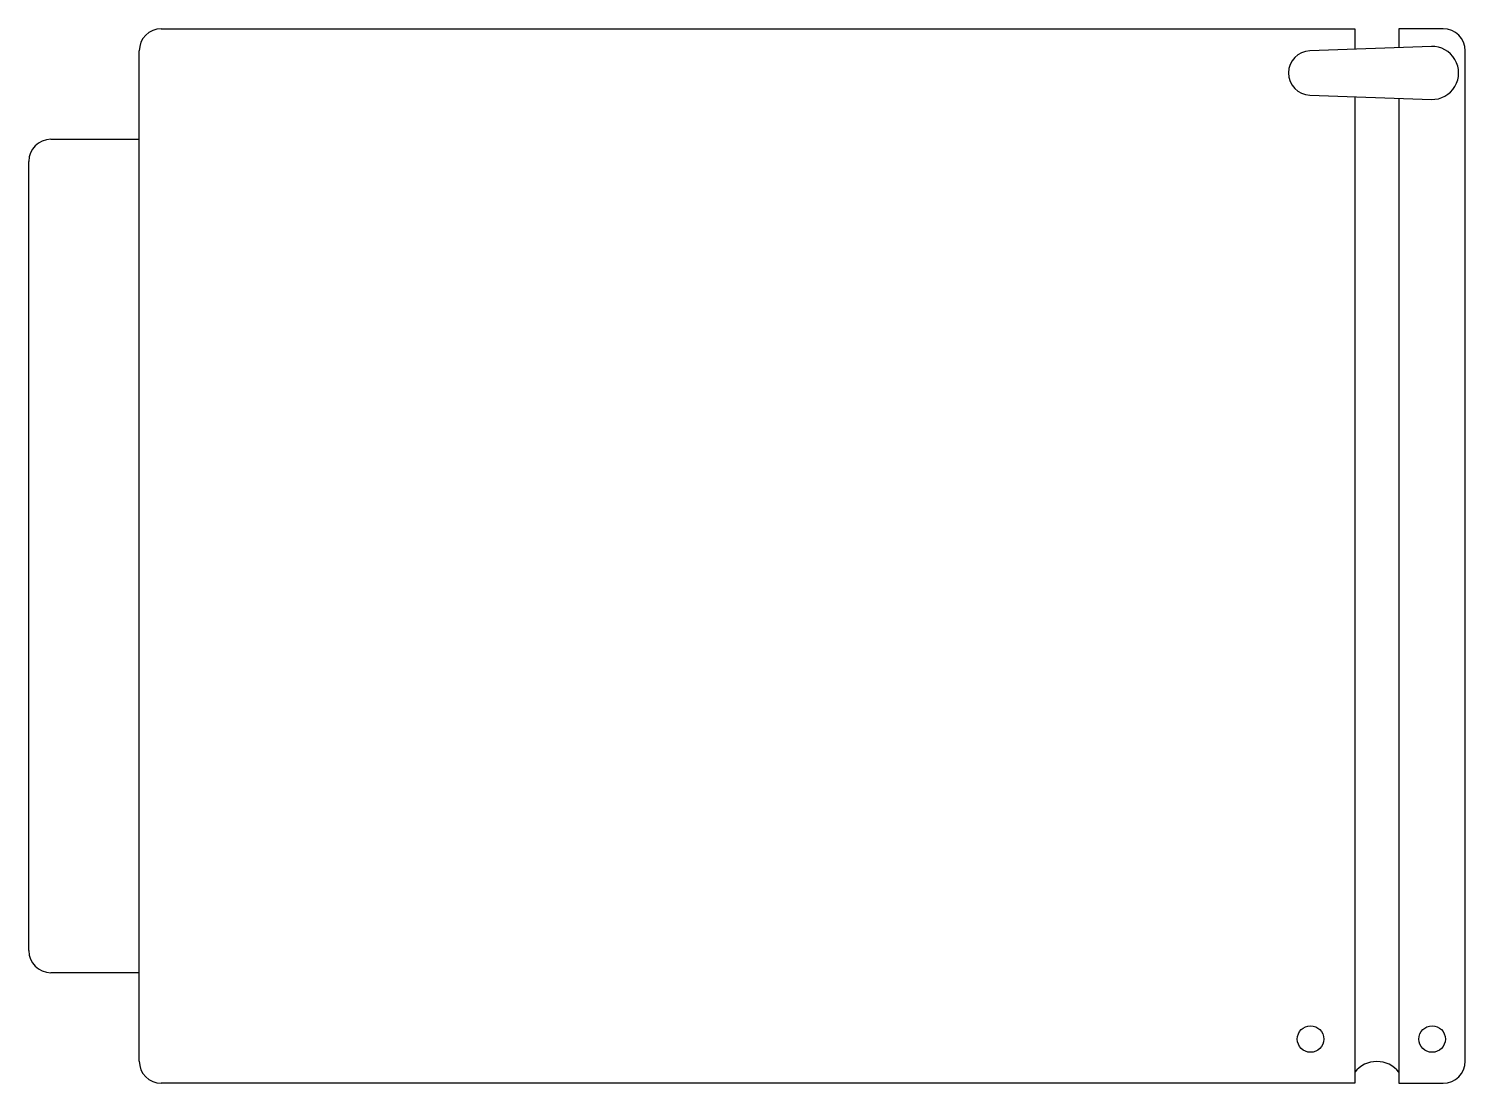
# Model space of a CAD drawing. Header units: millimetres. Extents: x -2999.657 to -2999.007, y 2896.309 to 2896.786.
import ezdxf

# ---------------------------------------------------------------- set-up
doc = ezdxf.new("R2010")
doc.units = ezdxf.units.MM
doc.header["$LTSCALE"] = 10
doc.layers.add('cozinha_geladeiras', color=2, linetype='Continuous')

msp = doc.modelspace()

# ---------------------------------------------------------------- linework, layer by layer
at = {"layer": 'cozinha_geladeiras'}
for p, q in [((-2999.59675, 2896.78588), (-2999.05675, 2896.78588)), ((-2999.05675, 2896.78588), (-2999.05675, 2896.7769)), ((-2999.03675, 2896.78588), (-2999.03675, 2896.77746)), ((-2999.01675, 2896.78588), (-2999.03675, 2896.78588)), ((-2999.02208, 2896.77787), (-2999.07703, 2896.77587)), ((-2999.60675, 2896.31888), (-2999.60675, 2896.77588)), ((-2999.00675, 2896.31888), (-2999.00675, 2896.77588)), ((-2999.07703, 2896.75588), (-2999.02208, 2896.75388)), ((-2999.05675, 2896.75486), (-2999.05675, 2896.30888)), ((-2999.03675, 2896.7543), (-2999.03675, 2896.30888)), ((-2999.64675, 2896.73588), (-2999.60675, 2896.73588)), ((-2999.65675, 2896.36888), (-2999.65675, 2896.72588)), ((-2999.60675, 2896.35888), (-2999.64675, 2896.35888)), ((-2999.05675, 2896.30888), (-2999.59675, 2896.30888)), ((-2999.03675, 2896.30888), (-2999.01675, 2896.30888))]:
    msp.add_line(p, q, dxfattribs=at)
for centre in [(-2999.07675, 2896.32888), (-2999.02175, 2896.32888)]:
    msp.add_circle(centre, 0.006, dxfattribs=at)
for centre, radius, start, end in [((-2999.59675, 2896.77588), 0.01, 90, 180), ((-2999.01675, 2896.77588), 0.01, 0, 90), ((-2999.02175, 2896.76588), 0.012, 268.38888, 91.61112), ((-2999.07675, 2896.76588), 0.01, 91.61112, 268.38888), ((-2999.64675, 2896.72588), 0.01, 90, 180), ((-2999.64675, 2896.36888), 0.01, 180, 270), ((-2999.59675, 2896.31888), 0.01, 180, 270), ((-2999.04675, 2896.30596), 0.01276, 38.388, 141.612), ((-2999.01675, 2896.31888), 0.01, 270, 0)]:
    msp.add_arc(centre, radius, start, end, dxfattribs=at)

doc.saveas('drawing.dxf')
